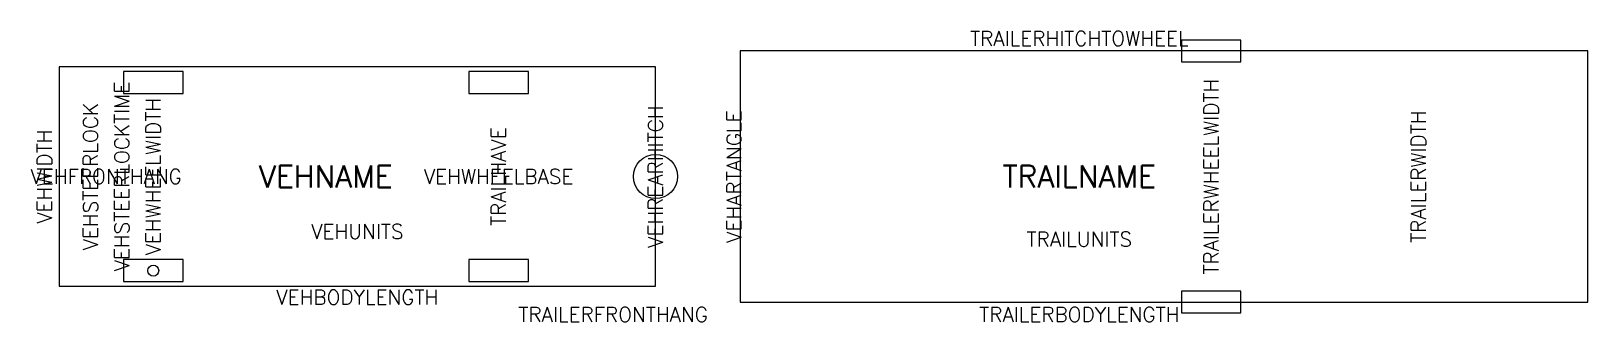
# Model space of a CAD drawing. Header units: feet. Extents: x -0.9 to 48.7, y -4.6 to 4.6.
import ezdxf
from ezdxf.enums import TextEntityAlignment as Align

# ---------------------------------------------------------------- set-up
doc = ezdxf.new("R2010")
doc.units = ezdxf.units.FT
doc.header["$LTSCALE"] = 100
doc.header["$MEASUREMENT"] = 0
for name, color, linetype in [('AttributeLayer', 7, 'Continuous'), ('C-TURN-TRAL-BODY', 2, 'Continuous'), ('C-TURN-TRCK-BODY', 1, 'Continuous')]:
    doc.layers.add(name, color=color, linetype=linetype)
doc.styles.get("Standard").update_dxf_attribs({"font": 'simplex.shx', "height": 10})

msp = doc.modelspace()

# ---------------------------------------------------------------- linework, layer by layer
at = {"layer": 'C-TURN-TRAL-BODY'}
for points in [[(21.7, -4), (48.7, -4), (48.7, 4), (21.7, 4)], [(35.75, 3.65), (37.65, 3.65), (37.65, 4.35), (35.75, 4.35)], [(35.75, -4.35), (37.65, -4.35), (37.65, -3.65), (35.75, -3.65)]]:
    msp.add_lwpolyline(points, close=True, dxfattribs=at)
at = {"layer": 'C-TURN-TRCK-BODY'}
for points in [[(0, -3.5), (19, -3.5), (19, 3.5), (0, 3.5)], [(2.05, 2.65), (3.95, 2.65), (3.95, 3.35), (2.05, 3.35)], [(13.05, 2.65), (14.95, 2.65), (14.95, 3.35), (13.05, 3.35)], [(2.05, -3.35), (3.95, -3.35), (3.95, -2.65), (2.05, -2.65)], [(13.05, -3.35), (14.95, -3.35), (14.95, -2.65), (13.05, -2.65)]]:
    msp.add_lwpolyline(points, close=True, dxfattribs=at)
for centre, radius in [((19, 0), 0.7), ((3, -3), 0.175)]:
    msp.add_circle(centre, radius, dxfattribs=at)

# ---------------------------------------------------------------- texts
at = {"layer": 'AttributeLayer', "flags": 8}
for tag, text, height, p in [('TRAILERHITCHTOWHEEL', '17.70', 0.4667, (32.5, 4.4)), ('VEHFRONTHANG', '3.00', 0.4667, (1.5, 0)), ('VEHNAME', 'PT', 0.7, (8.5, 0)), ('VEHWHEELBASE', '11.00', 0.4667, (14, 0)), ('TRAILNAME', 'PT', 0.7, (32.5, 0)), ('VEHUNITS', 'M', 0.467, (9.5, -1.75)), ('TRAILUNITS', 'M', 0.467, (32.5, -2)), ('VEHBODYLENGTH', '19.00', 0.4667, (9.5, -3.85)), ('TRAILERFRONTHANG', '2.70', 0.4667, (17.65, -4.4)), ('TRAILERBODYLENGTH', '27.00', 0.4667, (32.5, -4.4))]:
    msp.add_attdef(tag, text=text, height=height, dxfattribs=at).set_placement(p, align=Align.MIDDLE)
for tag, text, p in [('VEHSTEERLOCKTIME', '0.00', (2, 0)), ('TRAILERWHEELWIDTH', '8.00', (36.7, 0)), ('VEHSTEERLOCK', '28.6479', (1, 0)), ('VEHWHEELWIDTH', '6.00', (3, 0)), ('VEHREARHITCH', '5.00', (19, 0)), ('VEHARTANGLE', '28.6479', (21.5, 0)), ('TRAILERWIDTH', '8.00', (43.3, 0)), ('TRAILHAVE', 'Yes', (14, 0)), ('VEHWIDTH', '7.00', (-0.467, 0))]:
    msp.add_attdef(tag, text=text, height=0.4667, rotation=90, dxfattribs=at).set_placement(p, align=Align.MIDDLE)

doc.saveas('drawing.dxf')
